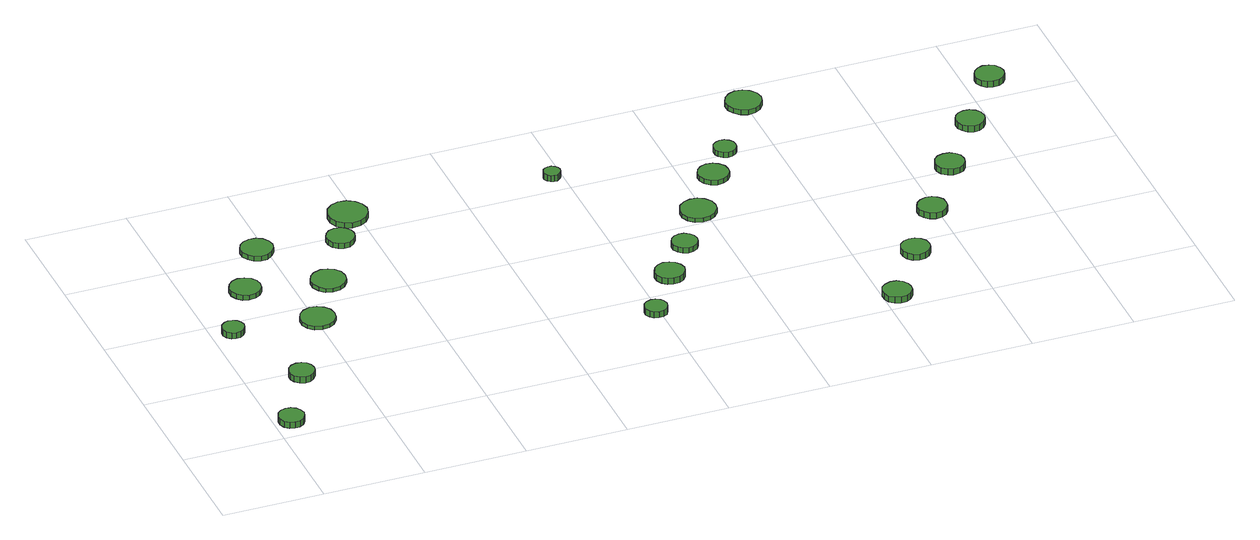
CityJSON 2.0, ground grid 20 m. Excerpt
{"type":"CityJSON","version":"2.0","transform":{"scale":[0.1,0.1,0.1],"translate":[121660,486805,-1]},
"CityObjects":{
"tree1":{"type":"SolitaryVegetationObject","attributes":{"function":"something"},"geometry":[{"type":"MultiSurface","lod":"1","boundaries":[[[0,1,2,3,4,5,6,7,8,9,10,11,12,13,14]],[[15,16,17,18,19,20,21,22,23,24,25,26,27,28,29]],[[0,29,28,1]],[[1,28,27,2]],[[2,27,26,3]],[[3,26,25,4]],[[4,25,24,5]],[[5,24,23,6]],[[6,23,22,7]],[[7,22,21,8]],[[8,21,20,9]],[[9,20,19,10]],[[10,19,18,11]],[[11,18,17,12]],[[12,17,16,13]],[[13,16,15,14]],[[14,15,29,0]]]}]},
"tree2":{"type":"SolitaryVegetationObject","attributes":{"function":"something"},"geometry":[{"type":"MultiSurface","lod":"1","boundaries":[[[30,31,32,33,34,35,36,37,38,39,40,41,42,43,44]],[[45,46,47,48,49,50,51,52,53,54,55,56,57,58,59]],[[30,59,58,31]],[[31,58,57,32]],[[32,57,56,33]],[[33,56,55,34]],[[34,55,54,35]],[[35,54,53,36]],[[36,53,52,37]],[[37,52,51,38]],[[38,51,50,39]],[[39,50,49,40]],[[40,49,48,41]],[[41,48,47,42]],[[42,47,46,43]],[[43,46,45,44]],[[44,45,59,30]]]}]},
"tree3":{"type":"SolitaryVegetationObject","attributes":{"function":"something"},"geometry":[{"type":"MultiSurface","lod":"1","boundaries":[[[60,61,62,63,64,65,66,67,68,69,70,71,72,73,74]],[[75,76,77,78,79,80,81,82,83,84,85,86,87,88,89]],[[60,89,88,61]],[[61,88,87,62]],[[62,87,86,63]],[[63,86,85,64]],[[64,85,84,65]],[[65,84,83,66]],[[66,83,82,67]],[[67,82,81,68]],[[68,81,80,69]],[[69,80,79,70]],[[70,79,78,71]],[[71,78,77,72]],[[72,77,76,73]],[[73,76,75,74]],[[74,75,89,60]]]}]},
"tree4":{"type":"SolitaryVegetationObject","attributes":{"function":"something"},"geometry":[{"type":"MultiSurface","lod":"1","boundaries":[[[90,91,92,93,94,95,96,97,98,99,100,101,102,103,104]],[[105,106,107,108,109,110,111,112,113,114,115,116,117,118,119]],[[90,119,118,91]],[[91,118,117,92]],[[92,117,116,93]],[[93,116,115,94]],[[94,115,114,95]],[[95,114,113,96]],[[96,113,112,97]],[[97,112,111,98]],[[98,111,110,99]],[[99,110,109,100]],[[100,109,108,101]],[[101,108,107,102]],[[102,107,106,103]],[[103,106,105,104]],[[104,105,119,90]]]}]},
"tree5":{"type":"SolitaryVegetationObject","attributes":{"function":"something"},"geometry":[{"type":"MultiSurface","lod":"1","boundaries":[[[120,121,122,123,124,125,126,127,128,129,130,131,132,133,134]],[[135,136,137,138,139,140,141,142,143,144,145,146,147,148,149]],[[120,149,148,121]],[[121,148,147,122]],[[122,147,146,123]],[[123,146,145,124]],[[124,145,144,125]],[[125,144,143,126]],[[126,143,142,127]],[[127,142,141,128]],[[128,141,140,129]],[[129,140,139,130]],[[130,139,138,131]],[[131,138,137,132]],[[132,137,136,133]],[[133,136,135,134]],[[134,135,149,120]]]}]},
"tree6":{"type":"SolitaryVegetationObject","attributes":{"function":"something"},"geometry":[{"type":"MultiSurface","lod":"1","boundaries":[[[150,151,152,153,154,155,156,157,158,159,160,161,162,163,164]],[[165,166,167,168,169,170,171,172,173,174,175,176,177,178,179]],[[150,179,178,151]],[[151,178,177,152]],[[152,177,176,153]],[[153,176,175,154]],[[154,175,174,155]],[[155,174,173,156]],[[156,173,172,157]],[[157,172,171,158]],[[158,171,170,159]],[[159,170,169,160]],[[160,169,168,161]],[[161,168,167,162]],[[162,167,166,163]],[[163,166,165,164]],[[164,165,179,150]]]}]},
"tree7":{"type":"SolitaryVegetationObject","attributes":{"function":"something"},"geometry":[{"type":"MultiSurface","lod":"1","boundaries":[[[180,181,182,183,184,185,186,187,188,189,190,191,192,193,194]],[[195,196,197,198,199,200,201,202,203,204,205,206,207,208,209]],[[180,209,208,181]],[[181,208,207,182]],[[182,207,206,183]],[[183,206,205,184]],[[184,205,204,185]],[[185,204,203,186]],[[186,203,202,187]],[[187,202,201,188]],[[188,201,200,189]],[[189,200,199,190]],[[190,199,198,191]],[[191,198,197,192]],[[192,197,196,193]],[[193,196,195,194]],[[194,195,209,180]]]}]},
"tree8":{"type":"SolitaryVegetationObject","attributes":{"function":"something"},"geometry":[{"type":"MultiSurface","lod":"1","boundaries":[[[210,211,212,213,214,215,216,217,218,219,220,221,222,223,224]],[[225,226,227,228,229,230,231,232,233,234,235,236,237,238,239]],[[210,239,238,211]],[[211,238,237,212]],[[212,237,236,213]],[[213,236,235,214]],[[214,235,234,215]],[[215,234,233,216]],[[216,233,232,217]],[[217,232,231,218]],[[218,231,230,219]],[[219,230,229,220]],[[220,229,228,221]],[[221,228,227,222]],[[222,227,226,223]],[[223,226,225,224]],[[224,225,239,210]]]}]},
"tree9":{"type":"SolitaryVegetationObject","attributes":{"function":"something"},"geometry":[{"type":"MultiSurface","lod":"1","boundaries":[[[240,241,242,243,244,245,246,247,248,249,250,251,252,253,254]],[[255,256,257,258,259,260,261,262,263,264,265,266,267,268,269]],[[240,269,268,241]],[[241,268,267,242]],[[242,267,266,243]],[[243,266,265,244]],[[244,265,264,245]],[[245,264,263,246]],[[246,263,262,247]],[[247,262,261,248]],[[248,261,260,249]],[[249,260,259,250]],[[250,259,258,251]],[[251,258,257,252]],[[252,257,256,253]],[[253,256,255,254]],[[254,255,269,240]]]}]},
"tree10":{"type":"SolitaryVegetationObject","attributes":{"function":"something"},"geometry":[{"type":"MultiSurface","lod":"1","boundaries":[[[270,271,272,273,274,275,276,277,278,279,280,281,282,283,284]],[[285,286,287,288,289,290,291,292,293,294,295,296,297,298,299]],[[270,299,298,271]],[[271,298,297,272]],[[272,297,296,273]],[[273,296,295,274]],[[274,295,294,275]],[[275,294,293,276]],[[276,293,292,277]],[[277,292,291,278]],[[278,291,290,279]],[[279,290,289,280]],[[280,289,288,281]],[[281,288,287,282]],[[282,287,286,283]],[[283,286,285,284]],[[284,285,299,270]]]}]},
"tree11":{"type":"SolitaryVegetationObject","attributes":{"function":"something"},"geometry":[{"type":"MultiSurface","lod":"1","boundaries":[[[300,301,302,303,304,305,306,307,308,309,310,311,312,313,314]],[[315,316,317,318,319,320,321,322,323,324,325,326,327,328,329]],[[300,329,328,301]],[[301,328,327,302]],[[302,327,326,303]],[[303,326,325,304]],[[304,325,324,305]],[[305,324,323,306]],[[306,323,322,307]],[[307,322,321,308]],[[308,321,320,309]],[[309,320,319,310]],[[310,319,318,311]],[[311,318,317,312]],[[312,317,316,313]],[[313,316,315,314]],[[314,315,329,300]]]}]},
"tree12":{"type":"SolitaryVegetationObject","attributes":{"function":"something"},"geometry":[{"type":"MultiSurface","lod":"1","boundaries":[[[330,331,332,333,334,335,336,337,338,339,340,341,342,343,344]],[[345,346,347,348,349,350,351,352,353,354,355,356,357,358,359]],[[330,359,358,331]],[[331,358,357,332]],[[332,357,356,333]],[[333,356,355,334]],[[334,355,354,335]],[[335,354,353,336]],[[336,353,352,337]],[[337,352,351,338]],[[338,351,350,339]],[[339,350,349,340]],[[340,349,348,341]],[[341,348,347,342]],[[342,347,346,343]],[[343,346,345,344]],[[344,345,359,330]]]}]},
"tree13":{"type":"SolitaryVegetationObject","attributes":{"function":"something"},"geometry":[{"type":"MultiSurface","lod":"1","boundaries":[[[360,361,362,363,364,365,366,367,368,369,370,371,372,373,374]],[[375,376,377,378,379,380,381,382,383,384,385,386,387,388,389]],[[360,389,388,361]],[[361,388,387,362]],[[362,387,386,363]],[[363,386,385,364]],[[364,385,384,365]],[[365,384,383,366]],[[366,383,382,367]],[[367,382,381,368]],[[368,381,380,369]],[[369,380,379,370]],[[370,379,378,371]],[[371,378,377,372]],[[372,377,376,373]],[[373,376,375,374]],[[374,375,389,360]]]}]},
"tree14":{"type":"SolitaryVegetationObject","attributes":{"function":"something"},"geometry":[{"type":"MultiSurface","lod":"1","boundaries":[[[390,391,392,393,394,395,396,397,398,399,400,401,402,403,404]],[[405,406,407,408,409,410,411,412,413,414,415,416,417,418,419]],[[390,419,418,391]],[[391,418,417,392]],[[392,417,416,393]],[[393,416,415,394]],[[394,415,414,395]],[[395,414,413,396]],[[396,413,412,397]],[[397,412,411,398]],[[398,411,410,399]],[[399,410,409,400]],[[400,409,408,401]],[[401,408,407,402]],[[402,407,406,403]],[[403,406,405,404]],[[404,405,419,390]]]}]},
"tree15":{"type":"SolitaryVegetationObject","attributes":{"function":"something"},"geometry":[{"type":"MultiSurface","lod":"1","boundaries":[[[420,421,422,423,424,425,426,427,428,429,430,431,432,433,434]],[[435,436,437,438,439,440,441,442,443,444,445,446,447,448,449]],[[420,449,448,421]],[[421,448,447,422]],[[422,447,446,423]],[[423,446,445,424]],[[424,445,444,425]],[[425,444,443,426]],[[426,443,442,427]],[[427,442,441,428]],[[428,441,440,429]],[[429,440,439,430]],[[430,439,438,431]],[[431,438,437,432]],[[432,437,436,433]],[[433,436,435,434]],[[434,435,449,420]]]}]},
"tree16":{"type":"SolitaryVegetationObject","attributes":{"function":"something"},"geometry":[{"type":"MultiSurface","lod":"1","boundaries":[[[450,451,452,453,454,455,456,457,458,459,460,461,462,463,464]],[[465,466,467,468,469,470,471,472,473,474,475,476,477,478,479]],[[450,479,478,451]],[[451,478,477,452]],[[452,477,476,453]],[[453,476,475,454]],[[454,475,474,455]],[[455,474,473,456]],[[456,473,472,457]],[[457,472,471,458]],[[458,471,470,459]],[[459,470,469,460]],[[460,469,468,461]],[[461,468,467,462]],[[462,467,466,463]],[[463,466,465,464]],[[464,465,479,450]]]}]},
"tree17":{"type":"SolitaryVegetationObject","attributes":{"function":"something"},"geometry":[{"type":"MultiSurface","lod":"1","boundaries":[[[480,481,482,483,484,485,486,487,488,489,490,491,492,493,494]],[[495,496,497,498,499,500,501,502,503,504,505,506,507,508,509]],[[480,509,508,481]],[[481,508,507,482]],[[482,507,506,483]],[[483,506,505,484]],[[484,505,504,485]],[[485,504,503,486]],[[486,503,502,487]],[[487,502,501,488]],[[488,501,500,489]],[[489,500,499,490]],[[490,499,498,491]],[[491,498,497,492]],[[492,497,496,493]],[[493,496,495,494]],[[494,495,509,480]]]}]},
"tree18":{"type":"SolitaryVegetationObject","attributes":{"function":"something"},"geometry":[{"type":"MultiSurface","lod":"1","boundaries":[[[510,511,512,513,514,515,516,517,518,519,520,521,522,523,524]],[[525,526,527,528,529,530,531,532,533,534,535,536,537,538,539]],[[510,539,538,511]],[[511,538,537,512]],[[512,537,536,513]],[[513,536,535,514]],[[514,535,534,515]],[[515,534,533,516]],[[516,533,532,517]],[[517,532,531,518]],[[518,531,530,519]],[[519,530,529,520]],[[520,529,528,521]],[[521,528,527,522]],[[522,527,526,523]],[[523,526,525,524]],[[524,525,539,510]]]}]},
"tree19":{"type":"SolitaryVegetationObject","attributes":{"function":"something"},"geometry":[{"type":"MultiSurface","lod":"1","boundaries":[[[540,541,542,543,544,545,546,547,548,549,550,551,552,553,554]],[[555,556,557,558,559,560,561,562,563,564,565,566,567,568,569]],[[540,569,568,541]],[[541,568,567,542]],[[542,567,566,543]],[[543,566,565,544]],[[544,565,564,545]],[[545,564,563,546]],[[546,563,562,547]],[[547,562,561,548]],[[548,561,560,549]],[[549,560,559,550]],[[550,559,558,551]],[[551,558,557,552]],[[552,557,556,553]],[[553,556,555,554]],[[554,555,569,540]]]}]},
"tree20":{"type":"SolitaryVegetationObject","attributes":{"function":"something"},"geometry":[{"type":"MultiSurface","lod":"1","boundaries":[[[570,571,572,573,574,575,576,577,578,579,580,581,582,583,584]],[[585,586,587,588,589,590,591,592,593,594,595,596,597,598,599]],[[570,599,598,571]],[[571,598,597,572]],[[572,597,596,573]],[[573,596,595,574]],[[574,595,594,575]],[[575,594,593,576]],[[576,593,592,577]],[[577,592,591,578]],[[578,591,590,579]],[[579,590,589,580]],[[580,589,588,581]],[[581,588,587,582]],[[582,587,586,583]],[[583,586,585,584]],[[584,585,599,570]]]}]},
"tree21":{"type":"SolitaryVegetationObject","attributes":{"function":"something"},"geometry":[{"type":"MultiSurface","lod":"1","boundaries":[[[600,601,602,603,604,605,606,607,608,609,610,611,612,613,614]],[[615,616,617,618,619,620,621,622,623,624,625,626,627,628,629]],[[600,629,628,601]],[[601,628,627,602]],[[602,627,626,603]],[[603,626,625,604]],[[604,625,624,605]],[[605,624,623,606]],[[606,623,622,607]],[[607,622,621,608]],[[608,621,620,609]],[[609,620,619,610]],[[610,619,618,611]],[[611,618,617,612]],[[612,617,616,613]],[[613,616,615,614]],[[614,615,629,600]]]}]},
"tree22":{"type":"SolitaryVegetationObject","attributes":{"function":"something"},"geometry":[{"type":"MultiSurface","lod":"1","boundaries":[[[630,631,632,633,634,635,636,637,638,639,640,641,642,643,644]],[[645,646,647,648,649,650,651,652,653,654,655,656,657,658,659]],[[630,659,658,631]],[[631,658,657,632]],[[632,657,656,633]],[[633,656,655,634]],[[634,655,654,635]],[[635,654,653,636]],[[636,653,652,637]],[[637,652,651,638]],[[638,651,650,639]],[[639,650,649,640]],[[640,649,648,641]],[[641,648,647,642]],[[642,647,646,643]],[[643,646,645,644]],[[644,645,659,630]]]}]},
"tree23":{"type":"SolitaryVegetationObject","attributes":{"function":"something"},"geometry":[{"type":"MultiSurface","lod":"1","boundaries":[[[660,661,662,663,664,665,666,667,668,669,670,671,672,673,674]],[[675,676,677,678,679,680,681,682,683,684,685,686,687,688,689]],[[660,689,688,661]],[[661,688,687,662]],[[662,687,686,663]],[[663,686,685,664]],[[664,685,684,665]],[[665,684,683,666]],[[666,683,682,667]],[[667,682,681,668]],[[668,681,680,669]],[[669,680,679,670]],[[670,679,678,671]],[[671,678,677,672]],[[672,677,676,673]],[[673,676,675,674]],[[674,675,689,660]]]}]}
},
"vertices":[
[57,44,24],[54,54,24],[48,63,24],[39,68,24],[29,69,24],[19,66,24],[11,59,24],[7,49,24],[7,39,24],[11,29,24],[19,22,24],[29,19,24],[39,20,24],[48,25,24],[54,34,24],[54,34,11],[48,25,11],[39,20,11],[29,19,11],[19,22,11],[11,29,11],[7,39,11],[7,49,11],[11,59,11],[19,66,11],[29,69,11],[39,68,11],[48,63,11],[54,54,11],[57,44,11],
[64,368,20],[62,376,20],[57,384,20],[49,388,20],[40,389,20],[32,386,20],[25,380,20],[21,372,20],[21,363,20],[25,355,20],[32,349,20],[40,346,20],[49,347,20],[57,352,20],[62,359,20],[62,359,7],[57,352,7],[49,347,7],[40,346,7],[32,349,7],[25,355,7],[21,363,7],[21,372,7],[25,380,7],[32,386,7],[40,389,7],[49,388,7],[57,384,7],[62,376,7],[64,368,7],
[129,178,25],[127,188,25],[121,197,25],[112,202,25],[102,203,25],[92,200,25],[84,193,25],[80,183,25],[80,173,25],[84,164,25],[92,157,25],[102,153,25],[112,154,25],[121,160,25],[127,168,25],[127,168,12],[121,160,12],[112,154,12],[102,153,12],[92,157,12],[84,164,12],[80,173,12],[80,183,12],[84,193,12],[92,200,12],[102,203,12],[112,202,12],[121,197,12],[127,188,12],[129,178,12],
[144,490,17],[141,502,17],[134,512,17],[123,518,17],[110,520,17],[98,516,17],[89,507,17],[84,496,17],[84,483,17],[89,472,17],[98,463,17],[110,460,17],[123,461,17],[134,467,17],[141,477,17],[141,477,7],[134,467,7],[123,461,7],[110,460,7],[98,463,7],[89,472,7],[84,483,7],[84,496,7],[89,507,7],[98,516,7],[110,520,7],[123,518,7],[134,512,7],[141,502,7],[144,490,7],
[236,349,16],[233,363,16],[225,374,16],[213,381,16],[199,383,16],[185,378,16],[175,369,16],[169,356,16],[169,342,16],[175,329,16],[185,319,16],[199,315,16],[213,317,16],[225,324,16],[233,335,16],[233,335,8],[225,324,8],[213,317,8],[199,315,8],[185,319,8],[175,329,8],[169,342,8],[169,356,8],[175,369,8],[185,378,8],[199,383,8],[213,381,8],[225,374,8],[233,363,8],[236,349,8],
[214,607,16],[211,620,16],[203,631,16],[192,637,16],[179,638,16],[166,634,16],[157,626,16],[151,614,16],[151,601,16],[157,589,16],[166,580,16],[179,576,16],[192,577,16],[203,584,16],[211,594,16],[211,594,6],[203,584,6],[192,577,6],[179,576,6],[166,580,6],[157,589,6],[151,601,6],[151,614,6],[157,626,6],[166,634,6],[179,638,6],[192,637,6],[203,631,6],[211,620,6],[214,607,6],
[301,462,15],[298,476,15],[290,487,15],[278,494,15],[264,496,15],[250,491,15],[240,482,15],[234,469,15],[234,455,15],[240,442,15],[250,432,15],[264,428,15],[278,430,15],[290,437,15],[298,448,15],[298,448,7],[290,437,7],[278,430,7],[264,428,7],[250,432,7],[240,442,7],[234,455,7],[234,469,7],[240,482,7],[250,491,7],[264,496,7],[278,494,7],[290,487,7],[298,476,7],[301,462,7],
[367,587,17],[365,598,17],[358,607,17],[349,613,17],[337,614,17],[326,611,17],[318,603,17],[313,593,17],[313,581,17],[318,571,17],[326,563,17],[337,560,17],[349,561,17],[358,567,17],[365,576,17],[365,576,6],[358,567,6],[349,561,6],[337,560,6],[326,563,6],[318,571,6],[313,581,6],[313,593,6],[318,603,6],[326,611,6],[337,614,6],[349,613,6],[358,607,6],[365,598,6],[367,587,6],
[420,657,17],[416,673,17],[407,685,17],[393,693,17],[377,695,17],[362,690,17],[350,679,17],[344,665,17],[344,649,17],[350,634,17],[362,624,17],[377,619,17],[393,621,17],[407,629,17],[416,641,17],[416,641,6],[407,629,6],[393,621,6],[377,619,6],[362,624,6],[350,634,6],[344,649,6],[344,665,6],[350,679,6],[362,690,6],[377,695,6],[393,693,6],[407,685,6],[416,673,6],[420,657,6],
[810,137,30],[808,146,30],[803,153,30],[795,158,30],[786,159,30],[777,156,30],[770,150,30],[766,141,30],[766,132,30],[770,124,30],[777,117,30],[786,115,30],[795,116,30],[803,120,30],[808,128,30],[808,128,17],[803,120,17],[795,116,17],[786,115,17],[777,117,17],[770,124,17],[766,132,17],[766,141,17],[770,150,17],[777,156,17],[786,159,17],[795,158,17],[803,153,17],[808,146,17],[810,137,17],
[889,252,21],[886,264,21],[879,273,21],[869,279,21],[857,281,21],[846,277,21],[837,269,21],[832,258,21],[832,246,21],[837,235,21],[846,227,21],[857,224,21],[869,225,21],[879,231,21],[886,240,21],[886,240,8],[879,231,8],[869,225,8],[857,224,8],[846,227,8],[837,235,8],[832,246,8],[832,258,8],[837,269,8],[846,277,8],[857,281,8],[869,279,8],[879,273,8],[886,264,8],[889,252,8],
[796,642,22],[794,649,22],[790,654,22],[784,658,22],[777,658,22],[771,656,22],[766,652,22],[763,645,22],[763,639,22],[766,632,22],[771,628,22],[777,626,22],[784,626,22],[790,630,22],[794,635,22],[794,635,9],[790,630,9],[784,626,9],[777,626,9],[771,628,9],[766,632,9],[763,639,9],[763,645,9],[766,652,9],[771,656,9],[777,658,9],[784,658,9],[790,654,9],[794,649,9],[796,642,9],
[949,341,17],[947,351,17],[941,359,17],[932,365,17],[922,366,17],[912,363,17],[904,356,17],[899,346,17],[899,335,17],[904,326,17],[912,319,17],[922,315,17],[932,317,17],[941,322,17],[947,330,17],[947,330,6],[941,322,6],[932,317,6],[922,315,6],[912,319,6],[904,326,6],[899,335,6],[899,346,6],[904,356,6],[912,363,6],[922,366,6],[932,365,6],[941,359,6],[947,351,6],[949,341,6],
[1023,437,15],[1020,451,15],[1011,463,15],[999,470,15],[985,471,15],[971,467,15],[960,457,15],[954,444,15],[954,430,15],[960,417,15],[971,407,15],[985,403,15],[999,404,15],[1011,411,15],[1020,423,15],[1020,423,6],[1011,411,6],[999,404,6],[985,403,6],[971,407,6],[960,417,6],[954,430,6],[954,444,6],[960,457,6],[971,467,6],[985,471,6],[999,470,6],[1011,463,6],[1020,451,6],[1023,437,6],
[1088,540,16],[1086,552,16],[1078,562,16],[1068,568,16],[1055,570,16],[1043,566,16],[1034,558,16],[1029,546,16],[1029,534,16],[1034,523,16],[1043,514,16],[1055,510,16],[1068,512,16],[1078,518,16],[1086,528,16],[1086,528,6],[1078,518,6],[1068,512,6],[1055,510,6],[1043,514,6],[1034,523,6],[1029,534,6],[1029,546,6],[1034,558,6],[1043,566,6],[1055,570,6],[1068,568,6],[1078,562,6],[1086,552,6],[1088,540,6],
[1253,36,24],[1251,47,24],[1244,57,24],[1234,63,24],[1222,64,24],[1211,60,24],[1202,53,24],[1198,42,24],[1198,30,24],[1202,19,24],[1211,12,24],[1222,8,24],[1234,9,24],[1244,15,24],[1251,25,24],[1251,25,11],[1244,15,11],[1234,9,11],[1222,8,11],[1211,12,11],[1202,19,11],[1198,30,11],[1198,42,11],[1202,53,11],[1211,60,11],[1222,64,11],[1234,63,11],[1244,57,11],[1251,47,11],[1253,36,11],
[1131,612,17],[1129,621,17],[1124,628,17],[1116,633,17],[1107,634,17],[1098,631,17],[1091,625,17],[1088,617,17],[1088,607,17],[1091,599,17],[1098,593,17],[1107,590,17],[1116,591,17],[1124,596,17],[1129,603,17],[1129,603,6],[1124,596,6],[1116,591,6],[1107,590,6],[1098,593,6],[1091,599,6],[1088,607,6],[1088,617,6],[1091,625,6],[1098,631,6],[1107,634,6],[1116,633,6],[1124,628,6],[1129,621,6],[1131,612,6],
[1339,163,21],[1337,175,21],[1330,184,21],[1320,190,21],[1308,191,21],[1297,188,21],[1288,180,21],[1284,169,21],[1284,157,21],[1288,147,21],[1297,139,21],[1308,135,21],[1320,137,21],[1330,142,21],[1337,152,21],[1337,152,8],[1330,142,8],[1320,137,8],[1308,135,8],[1297,139,8],[1288,147,8],[1284,157,8],[1284,169,8],[1288,180,8],[1297,188,8],[1308,191,8],[1320,190,8],[1330,184,8],[1337,175,8],[1339,163,8],
[1233,746,16],[1230,760,16],[1221,772,16],[1209,779,16],[1194,781,16],[1181,776,16],[1170,767,16],[1164,753,16],[1164,739,16],[1170,726,16],[1181,716,16],[1194,711,16],[1209,713,16],[1221,720,16],[1230,732,16],[1230,732,6],[1221,720,6],[1209,713,6],[1194,711,6],[1181,716,6],[1170,726,6],[1164,739,6],[1164,753,6],[1170,767,6],[1181,776,6],[1194,781,6],[1209,779,6],[1221,772,6],[1230,760,6],[1233,746,6],
[1419,284,20],[1417,296,20],[1410,305,20],[1400,311,20],[1388,312,20],[1377,308,20],[1368,301,20],[1363,290,20],[1363,278,20],[1368,268,20],[1377,260,20],[1388,256,20],[1400,257,20],[1410,263,20],[1417,273,20],[1417,273,7],[1410,263,7],[1400,257,7],[1388,256,7],[1377,260,7],[1368,268,7],[1363,278,7],[1363,290,7],[1368,301,7],[1377,308,7],[1388,312,7],[1400,311,7],[1410,305,7],[1417,296,7],[1419,284,7],
[1503,410,20],[1501,422,20],[1494,431,20],[1484,437,20],[1472,438,20],[1461,435,20],[1452,427,20],[1447,416,20],[1447,405,20],[1452,394,20],[1461,386,20],[1472,382,20],[1484,384,20],[1494,389,20],[1501,399,20],[1501,399,7],[1494,389,7],[1484,384,7],[1472,382,7],[1461,386,7],[1452,394,7],[1447,405,7],[1447,416,7],[1452,427,7],[1461,435,7],[1472,438,7],[1484,437,7],[1494,431,7],[1501,422,7],[1503,410,7],
[1590,531,21],[1588,543,21],[1581,552,21],[1571,558,21],[1559,559,21],[1548,555,21],[1540,548,21],[1535,537,21],[1535,525,21],[1540,515,21],[1548,507,21],[1559,503,21],[1571,504,21],[1581,510,21],[1588,520,21],[1588,520,8],[1581,510,8],[1571,504,8],[1559,503,8],[1548,507,8],[1540,515,8],[1535,525,8],[1535,537,8],[1540,548,8],[1548,555,8],[1559,559,8],[1571,558,8],[1581,552,8],[1588,543,8],[1590,531,8],
[1679,661,20],[1677,672,20],[1670,682,20],[1660,687,20],[1648,689,20],[1637,685,20],[1628,677,20],[1623,667,20],[1623,655,20],[1628,644,20],[1637,636,20],[1648,633,20],[1660,634,20],[1670,640,20],[1677,649,20],[1677,649,7],[1670,640,7],[1660,634,7],[1648,633,7],[1637,636,7],[1628,644,7],[1623,655,7],[1623,667,7],[1628,677,7],[1637,685,7],[1648,689,7],[1660,687,7],[1670,682,7],[1677,672,7],[1679,661,7]
]}
